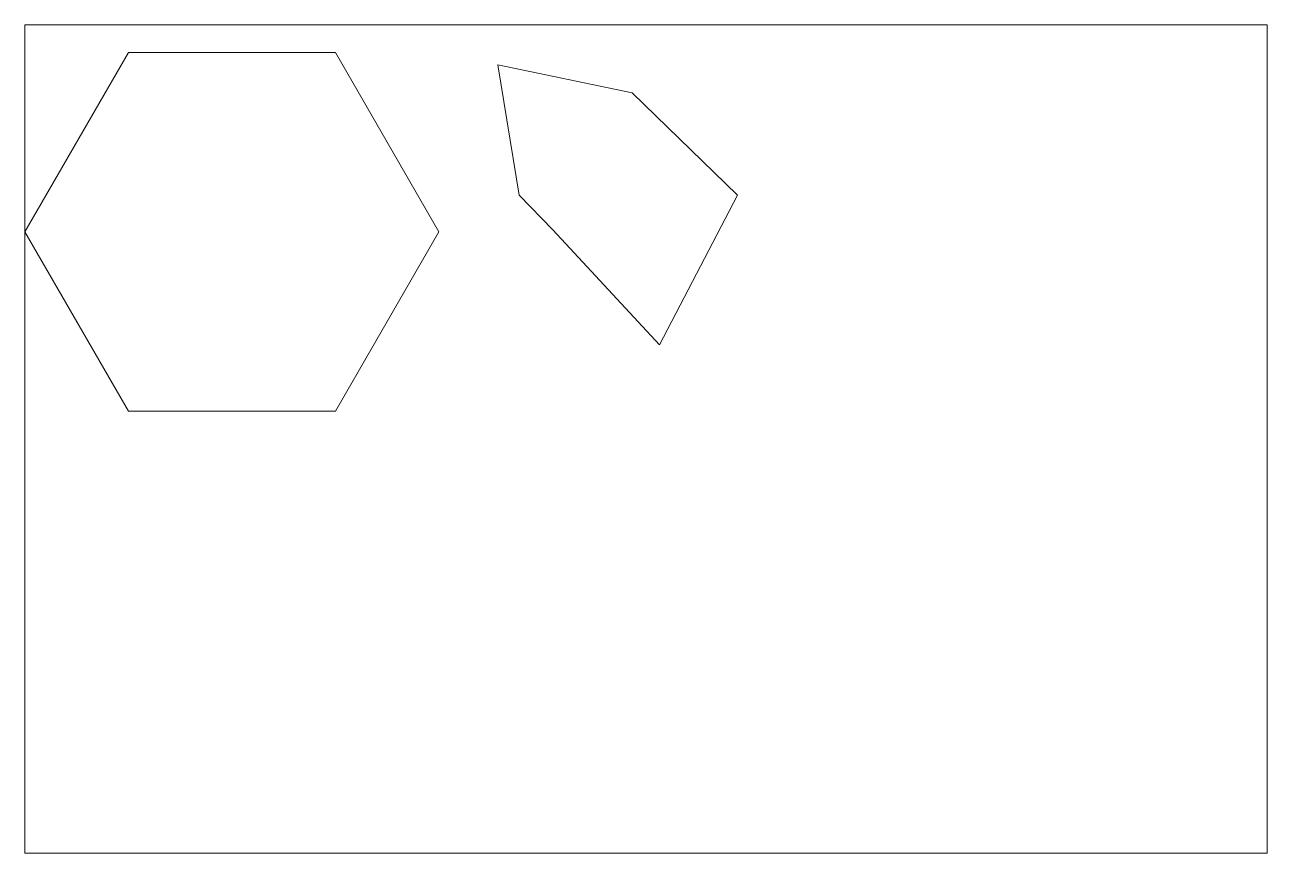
# Model space of a CAD drawing. Header units: inches. Extents: x 0 to 600, y 0 to 400.
import ezdxf

# ---------------------------------------------------------------- set-up
doc = ezdxf.new("R2010")
doc.units = ezdxf.units.IN
doc.header["$MEASUREMENT"] = 0
doc.layers.add('Layer 1', color=7, linetype='Continuous')

# ---------------------------------------------------------------- blocks, each defined once
blk = doc.blocks.new('block 2')
at = {"layer": 'Layer 1', "lineweight": 0}
blk.add_lwpolyline([(0, 400), (0, 0), (600, 0), (600, 400), (0, 400)], dxfattribs=at)
at = {"layer": 'Layer 1', "color": 1, "lineweight": 18, "true_color": 0xff0000}
for points in [[(200, 300), (150, 213.4), (50, 213.4), (0, 300), (50, 386.6), (150, 386.6), (200, 300)], [(344.27, 317.82), (306.6, 245.4), (255.08, 301), (238.79, 317.82), (228.48, 380.71), (293.29, 367.18), (344.27, 317.82)]]:
    blk.add_lwpolyline(points, dxfattribs=at)

msp = doc.modelspace()

# ---------------------------------------------------------------- block references
at = {"layer": 'Layer 1'}
msp.add_blockref('block 2', (0, 0), dxfattribs=at)

doc.saveas('drawing.dxf')
